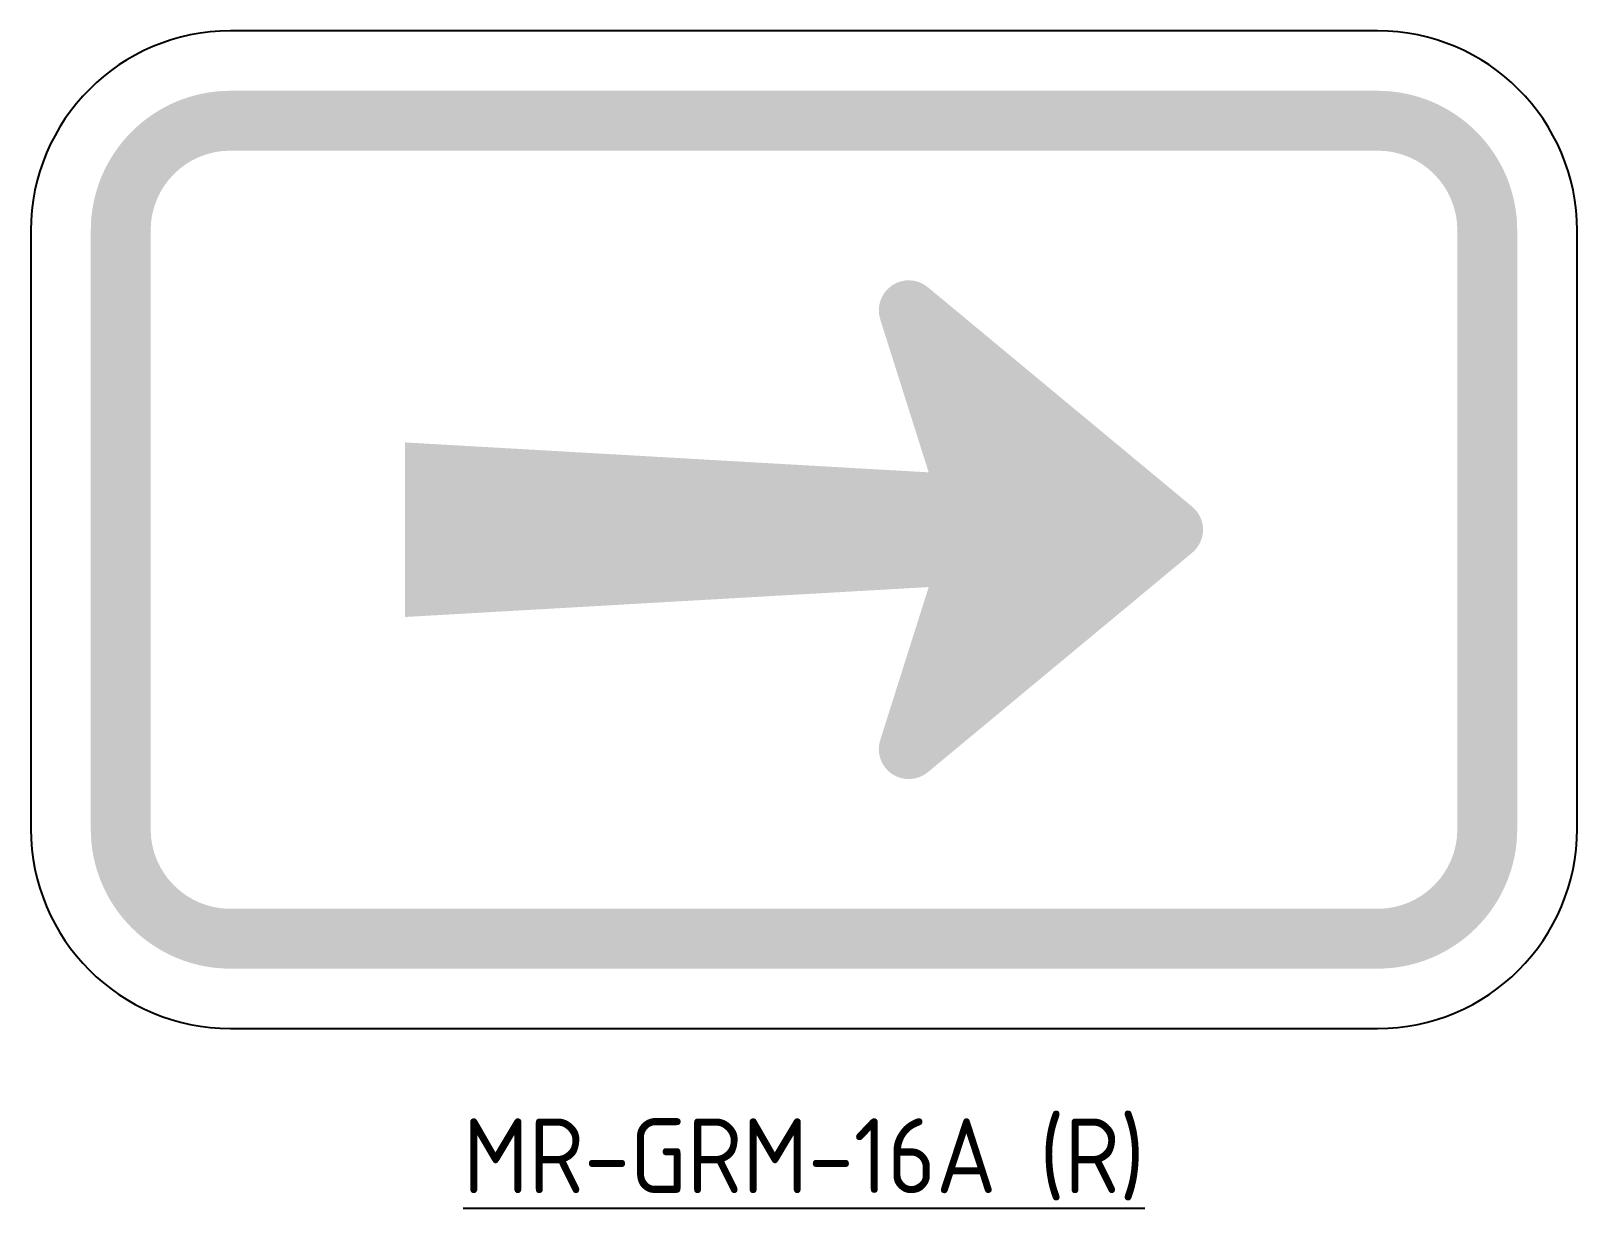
# Model space of a CAD drawing. Extents: x -31 to 31, y -7.2 to 40.
import ezdxf

# ---------------------------------------------------------------- set-up
doc = ezdxf.new("R2010")
doc.units = 0
doc.layers.add('_BLACK', color=7, linetype='Continuous', true_color=0x0a0a0a)
doc.layers.add('T35', color=3, linetype='Continuous')
doc.styles.add('T35', font='isocp2.shx', dxfattribs={"height": 3.5})

msp = doc.modelspace()

# ---------------------------------------------------------------- hatches: boundary and pattern name
at = {"layer": '_BLACK'}
h = msp.add_hatch(color=256, dxfattribs=at)
h.dxf.hatch_style = 1
edge = h.paths.add_edge_path(flags=16)
edge.add_arc((-22.99999999999999, 8), 3.2, 180, 270)
edge.add_line((-22.99999999999999, 4.800000000000001), (23.00000000000001, 4.800000000000001))
edge.add_arc((23.00000000000001, 8), 3.2, 270, 360)
edge.add_line((26.20000000000001, 8), (26.20000000000001, 32))
edge.add_arc((23.00000000000001, 32), 3.2, 0, 90)
edge.add_line((23.00000000000001, 35.2), (-22.99999999999999, 35.2))
edge.add_arc((-22.99999999999999, 32), 3.2, 90, 180)
edge.add_line((-26.19999999999999, 32), (-26.19999999999999, 8))
edge = h.paths.add_edge_path()
edge.add_arc((-22.99999999999999, 8), 5.600000000000001, 180, 270)
edge.add_line((-22.99999999999999, 2.4), (23.00000000000001, 2.4))
edge.add_arc((23.00000000000001, 8), 5.600000000000001, 270, 360)
edge.add_line((28.60000000000001, 8), (28.60000000000001, 32))
edge.add_arc((23.00000000000001, 32), 5.600000000000001, 0, 90)
edge.add_line((23.00000000000001, 37.6), (-22.99999999999999, 37.6))
edge.add_arc((-22.99999999999999, 32), 5.600000000000001, 90, 180)
edge.add_line((-28.59999999999999, 32), (-28.59999999999999, 8))
h = msp.add_hatch(color=256, dxfattribs=at)
h.dxf.hatch_style = 1
edge = h.paths.add_edge_path()
edge.add_line((5.000000000000194, 22.3), (3.056010584267017, 28.43766284114045))
edge.add_arc((4.200000000000194, 28.8), 1.199999999999989, 50.30092651652677, 197.5746200584528, ccw=False)
edge.add_line((4.966506450784357, 29.72329186117186), (15.56650645078427, 20.92329186117186))
edge.add_arc((14.8000000000001, 20), 1.199999999999994, -50.300926516524896, 50.300926516524896, ccw=False)
edge.add_line((15.56650645078427, 19.07670813882815), (4.966506450784449, 10.27670813882814))
edge.add_arc((4.200000000000194, 11.20000000000009), 1.200000000000097, 162.4253799415566, 309.6990734834742, ccw=False)
edge.add_line((3.056010584266926, 11.56233715885946), (5.000000000000194, 17.7))
edge.add_line((5.000000000000194, 17.7), (-15.99999999999999, 16.5))
edge.add_line((-15.99999999999999, 16.5), (-15.99999999999999, 23.5))
edge.add_line((-15.99999999999999, 23.5), (5.000000000000195, 22.3))

# ---------------------------------------------------------------- linework, layer by layer
msp.add_lwpolyline([(-31, 8, 0.414213562373095), (-23, 0), (23, 0, 0.414213562373095), (31.00000000000001, 8), (31.00000000000001, 32, 0.414213562373095), (23, 40), (-23, 40, 0.414213562373095), (-31, 32)], format="xyb", close=True, dxfattribs=at)

# ---------------------------------------------------------------- texts
at = {"layer": 'T35', "insert": (-2.273736754432321e-14, -3.6), "char_height": 3, "attachment_point": 2, "style": 'T35'}
msp.add_mtext('{\\LMR-GRM-16A (R)}', dxfattribs=at)

doc.saveas('drawing.dxf')
